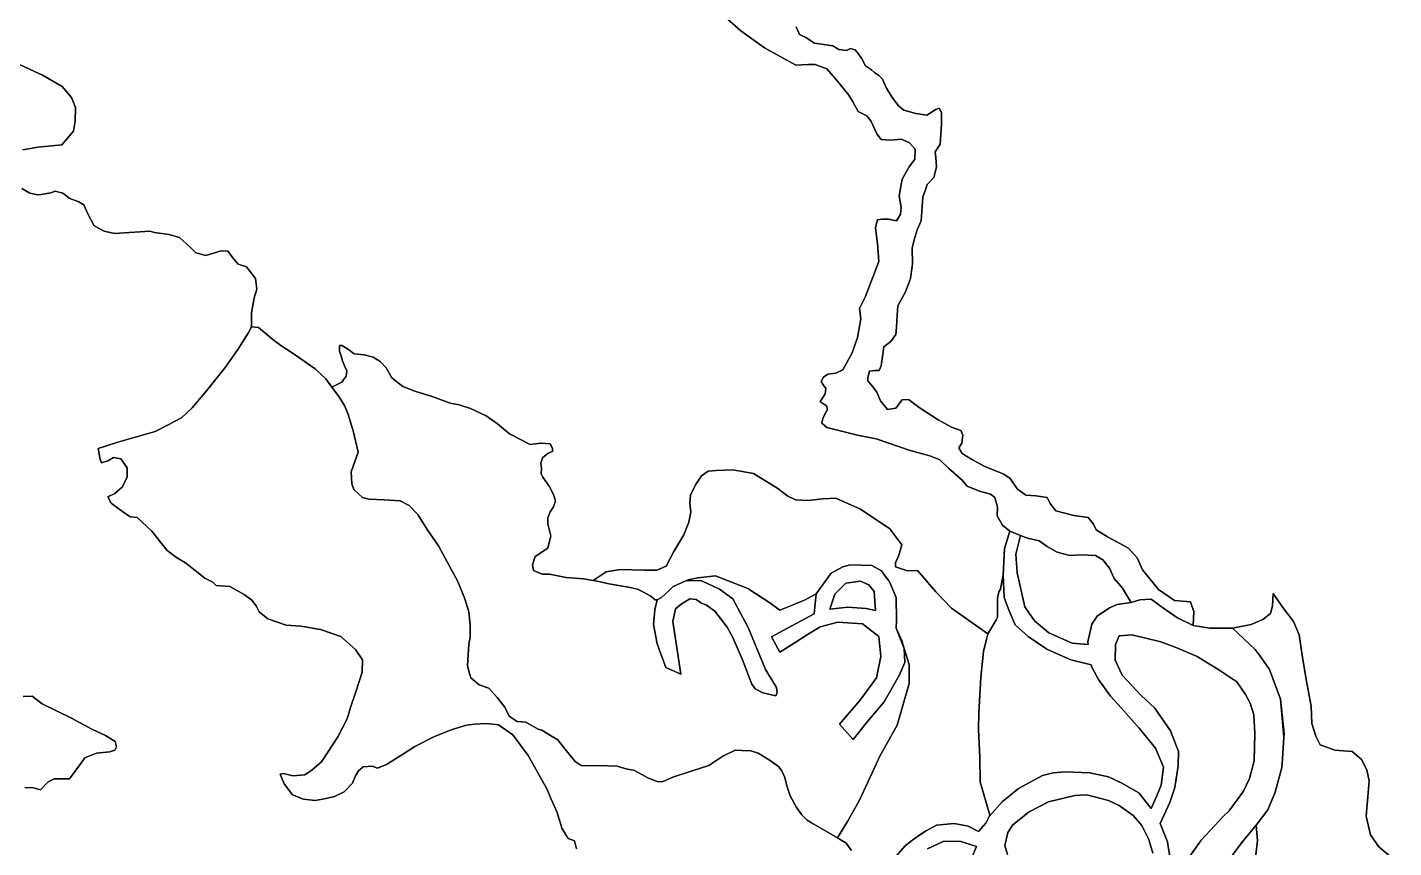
# Model space of a CAD drawing. Header units: inches. Extents: x 288635 to 1232953, y 676945 to 1655780.
# Drawn here: x 368480 to 399313, y 1291463 to 1309973 of the extents above; entities that cross this region are included whole.
import ezdxf

# ---------------------------------------------------------------- set-up
doc = ezdxf.new("R2010")
doc.units = ezdxf.units.IN
doc.header["$MEASUREMENT"] = 0

msp = doc.modelspace()

# ---------------------------------------------------------------- linework, layer by layer
at = {"color": 1}
for points in [[(384264.5232, 1310168.4734), (384584.5638, 1309894.1528), (385117.9649, 1309513.1521), (385824.0863, 1309121.9913), (386093.3268, 1309132.1513), (386260.9672, 1309132.1513), (386525.1277, 1309035.6311), (386763.8882, 1308756.2305), (387017.8887, 1308441.2699), (387099.1688, 1308309.1897), (387231.2491, 1308070.4292), (387424.2895, 1307973.909), (387515.7297, 1307862.1488), (387652.8899, 1307572.5882), (387744.3301, 1307445.5879), (387967.8506, 1307425.2679), (388206.611, 1307450.6679), (388384.4114, 1307364.3078), (388511.4117, 1307222.0675), (388506.3316, 1306998.547), (388379.3314, 1306825.8267), (388221.8511, 1306546.4261), (388150.7309, 1306170.5054), (388196.451, 1305906.3449), (388181.211, 1305759.0246), (388094.8508, 1305606.6243), (387911.9705, 1305647.2643), (387764.6502, 1305647.2643), (387668.13, 1305626.9443), (387622.4099, 1305459.304), (387642.7299, 1305261.1836), (387666.9658, 1305092.8024), (387693.4242, 1304690.6349), (387561.1323, 1304336.0925), (387386.5069, 1303886.3), (387259.5067, 1303627.0078), (387285.965, 1303394.174), (387217.1732, 1302976.1315), (387095.4647, 1302626.8808), (386883.7976, 1302245.88), (386725.0473, 1302166.5049), (386545.1302, 1302150.6298), (386449.88, 1302076.5464), (386396.9633, 1301981.2962), (386434.005, 1301923.0877), (386502.7968, 1301822.5458), (386486.9218, 1301700.8373), (386434.005, 1301621.4621), (386370.5049, 1301520.9202), (386423.4216, 1301494.4619), (386513.3802, 1301436.2534), (386539.8385, 1301346.2949), (386476.3384, 1301245.753), (386434.005, 1301145.2112), (386407.5466, 1301044.6693), (386521.5293, 1300944.521), (387211.8816, 1300769.5021), (387635.2157, 1300690.1269), (388402.5089, 1300425.5431), (388847.0098, 1300303.8345), (389069.2603, 1300213.876), (389265.0523, 1300023.3756), (389571.9696, 1299758.7917), (389688.3865, 1299621.2081), (389963.5537, 1299510.0829), (390217.5542, 1299441.2911), (390312.8044, 1299361.9159), (390375.2462, 1299144.9572), (390368.8962, 1298948.1068), (390483.1964, 1298738.5563), (390650.8347, 1298606.5852), (390596.8629, 1298433.4256), (390528.9145, 1298215.4245), (390503.5144, 1297615.9833), (390440.3529, 1297294.9266), (390401.4062, 1297237.3532), (390369.2328, 1297093.4195), (390372.6195, 1296913.9259), (390374.3128, 1296839.419), (390376.0062, 1296665.0054), (390342.1394, 1296602.3519), (390240.5392, 1296422.8582), (390155.8724, 1296290.7779), (389333.4687, 1296867.3495), (388982.948, 1297233.1102), (388571.4672, 1297710.6312), (388317.4667, 1297715.7112), (388068.5462, 1297796.9914), (388068.5462, 1297893.5116), (388144.7463, 1298061.1519), (388210.7865, 1298294.8324), (387941.5459, 1298660.5931), (387281.1446, 1299097.474), (386722.3435, 1299351.4745), (386427.7029, 1299336.2345), (386102.5822, 1299295.5944), (385818.1017, 1299310.8344), (385640.3013, 1299392.1146), (385416.7809, 1299564.8349), (384863.0598, 1299905.1956), (384400.7788, 1299986.4758), (384024.8581, 1299971.2357), (383841.9777, 1299955.9957), (383694.6574, 1299854.3955), (383573.5839, 1299672.7851), (383446.5836, 1299423.8646), (383431.3436, 1299235.9043), (383451.6636, 1299032.7038), (383411.0235, 1298804.1034), (383294.1833, 1298524.7028), (383070.6628, 1298143.7021), (382892.8625, 1297818.5814), (382684.5821, 1297727.1412), (382389.9415, 1297727.1412), (381861.6204, 1297737.3013), (381541.5798, 1297686.5012), (381251.8784, 1297489.5292), (381031.573, 1297530.5162), (380638.6805, 1297562.5891), (380261.8245, 1297634.753), (380100.9736, 1297634.753), (379902.8532, 1297716.5579), (379877.4531, 1297848.6381), (379938.4133, 1298031.5185), (380227.9738, 1298219.4789), (380294.014, 1298498.8794), (380222.8938, 1298773.2), (380222.8938, 1298905.2803), (380278.7739, 1299037.3605), (380349.8941, 1299154.2008), (380395.6142, 1299286.281), (380349.8941, 1299433.6013), (380253.3739, 1299616.4817), (380116.2136, 1299824.7621), (380075.5735, 1299900.9623), (380080.6535, 1300017.8025), (380070.4935, 1300139.7227), (380106.0536, 1300261.643), (380233.0538, 1300363.2432), (380329.574, 1300403.8833), (380329.574, 1300480.0834), (380278.7739, 1300571.5236), (380065.4135, 1300586.7636), (379826.653, 1300561.3636), (379360.8362, 1300801.3585), (379090.0516, 1301023.6445), (378836.051, 1301206.5249), (378480.4503, 1301374.1652), (378226.4498, 1301455.4454), (378018.1694, 1301491.0054), (377637.1686, 1301633.2457), (377225.6878, 1301765.326), (376956.4473, 1301872.0062), (376707.5268, 1302065.0466), (376580.5265, 1302293.647), (376443.3663, 1302435.8873), (376285.8859, 1302532.4075), (376082.6855, 1302583.2076), (375859.1651, 1302603.5277), (375727.0848, 1302700.0479), (375579.7645, 1302791.488), (375523.8844, 1302791.488), (375523.8844, 1302659.4078), (375559.4445, 1302557.8076), (375589.9246, 1302446.0473), (375635.6446, 1302334.2871), (375691.5248, 1302222.5269), (375676.2847, 1302100.6067), (375579.7645, 1301963.4464), (375353.9089, 1301852.8364), (375215.2603, 1302041.4894), (374976.4998, 1302270.0899), (374453.2587, 1302630.7706), (374203.2758, 1302793.2595), (374020.8282, 1302926.4298), (373692.9709, 1303196.9987), (373540.5706, 1303212.2387), (373535.4838, 1303533.5929), (373596.4439, 1303868.8735), (373662.484, 1304066.9939), (373626.924, 1304305.7544), (373423.7236, 1304569.9149), (373240.8432, 1304630.875), (373144.323, 1304732.4752), (373002.0827, 1304925.5156), (372854.7624, 1304930.5956), (372509.3217, 1304823.9154), (372280.7213, 1304884.8756), (372163.881, 1305006.7958), (371914.9605, 1305230.3162), (371671.1201, 1305296.3564), (371351.6309, 1305340.8132), (371242.5096, 1305373.3174), (370446.4558, 1305320.1472), (370211.5053, 1305370.9473), (369989.2549, 1305491.5975), (369843.2046, 1305764.648), (369754.3044, 1305967.8484), (369640.0042, 1306037.6986), (369436.8038, 1306107.5487), (369278.0535, 1306228.199), (369106.6031, 1306272.6491), (369011.3529, 1306240.899), (368792.1143, 1306202.7705), (368719.2524, 1306190.0989), (368535.102, 1306228.199), (368357.3016, 1306336.1492)], [(385829.1663, 1309980.513), (385905.3664, 1309812.8727), (386050.7681, 1309741.1146), (386245.7271, 1309614.7523), (386657.208, 1309553.7921), (386789.2882, 1309472.512), (386962.0086, 1309452.1919), (387058.5288, 1309497.912), (387160.129, 1309462.352), (387231.2491, 1309386.1518), (387312.5293, 1309264.2316), (387393.8094, 1309106.7513), (387525.8897, 1309015.3111), (387597.0098, 1308954.3509), (387693.53, 1308883.2308), (387779.8902, 1308801.9506), (387871.3304, 1308598.7502), (387993.2506, 1308390.4698), (388145.6509, 1308192.3494), (388262.4912, 1308100.9092), (388526.6517, 1308029.7891), (388775.5722, 1307994.229), (388978.7726, 1308121.2293), (389060.0528, 1308151.7093), (389105.7728, 1308050.1091), (389110.8529, 1307791.0286), (389080.3728, 1307338.9077), (388963.5326, 1307161.1074), (388978.7726, 1307034.1071), (388999.0926, 1306815.6667), (388938.1325, 1306587.0662), (388785.7322, 1306429.5859), (388745.0921, 1306307.6657), (388689.212, 1306145.1053), (388648.5719, 1305606.6243), (388562.2118, 1305403.4238), (388491.0916, 1305174.8234), (388445.3715, 1304986.863), (388453.7809, 1304637.8654), (388445.9007, 1304574.218), (388410.3406, 1304304.9775), (388298.5804, 1304005.2569), (388120.78, 1303690.2963), (388105.54, 1303476.9358), (388090.3, 1303207.6953), (388080.14, 1303040.055), (387963.2997, 1302882.5746), (387810.8994, 1302765.7344), (387780.4194, 1302547.294), (387749.9393, 1302333.9335), (387704.2192, 1302232.3333), (387602.619, 1302227.2533), (387480.6988, 1302212.0133), (387445.1387, 1302069.773), (387450.2187, 1301998.6529), (387531.4989, 1301902.1327), (387651.0908, 1301743.1707), (387735.7576, 1301542.087), (387889.2162, 1301351.5866), (388079.7166, 1301383.3366), (388222.5919, 1301568.5453), (388365.4672, 1301579.1287), (388608.8844, 1301393.92), (389032.2185, 1301113.4611), (389333.8441, 1300954.7108), (389545.5112, 1300875.3356), (389593.1363, 1300769.5021), (389566.6779, 1300589.585), (389503.1778, 1300483.7515), (389571.9696, 1300356.7513), (389810.0951, 1300213.876), (390085.2623, 1300060.4173), (390513.8882, 1299891.0837), (390656.7634, 1299795.8335), (390815.5138, 1299557.708), (391010.2475, 1299418.0077), (391238.8479, 1299405.3077), (391492.8485, 1299367.2076), (391562.6986, 1299227.5073), (391689.6988, 1299062.407), (392096.0997, 1298954.4568), (392419.9503, 1298916.3567), (392540.6006, 1298763.9564), (392597.7507, 1298636.9561), (392851.7512, 1298478.2058), (393328.0021, 1298224.2053), (393524.8525, 1298001.9549), (393645.5028, 1297735.2543), (393783.778, 1297565.4427), (394007.4535, 1297290.7535), (394369.4042, 1297043.103), (394731.3549, 1297011.3529), (394801.2051, 1296795.4525), (394785.5396, 1296478.2197), (394422.2204, 1296660.1189), (394042.5882, 1296916.3706), (393839.3877, 1297068.7709), (393585.3872, 1297056.0709), (393389.402, 1296996.9547), (393353.4001, 1297057.1821), (393195.9198, 1297321.3427), (393002.8794, 1297534.7031), (392901.2792, 1297768.3836), (392748.8789, 1297961.4239), (392586.3186, 1298057.9441), (392256.1179, 1298073.1842), (392002.1174, 1298052.8641), (391717.6368, 1298134.1443), (391494.1164, 1298261.1445), (391311.236, 1298383.0648), (391052.1555, 1298444.0249), (390891.3646, 1298509.1554), (390650.8347, 1298606.5852), (390483.1964, 1298738.5563), (390368.8962, 1298948.1068), (390375.2462, 1299144.9572), (390312.8044, 1299361.9159), (390217.5542, 1299441.2911), (389963.5537, 1299510.0829), (389688.3865, 1299621.2081), (389571.9696, 1299758.7917), (389265.0523, 1300023.3756), (389069.2603, 1300213.876), (388847.0098, 1300303.8345), (388402.5089, 1300425.5431), (387635.2157, 1300690.1269), (387211.8816, 1300769.5021), (386521.5293, 1300944.521), (386407.5466, 1301044.6693), (386434.005, 1301145.2112), (386476.3384, 1301245.753), (386539.8385, 1301346.2949), (386513.3802, 1301436.2534), (386423.4216, 1301494.4619), (386370.5049, 1301520.9202), (386434.005, 1301621.4621), (386486.9218, 1301700.8373), (386502.7968, 1301822.5458), (386434.005, 1301923.0877), (386396.9633, 1301981.2962), (386449.88, 1302076.5464), (386545.1302, 1302150.6298), (386725.0473, 1302166.5049), (386883.7976, 1302245.88), (387095.4647, 1302626.8808), (387217.1732, 1302976.1315), (387285.965, 1303394.174), (387259.5067, 1303627.0078), (387386.5069, 1303886.3), (387561.1323, 1304336.0925), (387693.4242, 1304690.6349), (387666.9658, 1305092.8024), (387642.7299, 1305261.1836), (387622.4099, 1305459.304), (387668.13, 1305626.9443), (387764.6502, 1305647.2643), (387911.9705, 1305647.2643), (388094.8508, 1305606.6243), (388181.211, 1305759.0246), (388196.451, 1305906.3449), (388150.7309, 1306170.5054), (388221.8511, 1306546.4261), (388379.3314, 1306825.8267), (388506.3316, 1306998.547), (388511.4117, 1307222.0675), (388384.4114, 1307364.3078), (388206.611, 1307450.6679), (387967.8506, 1307425.2679), (387744.3301, 1307445.5879), (387652.8899, 1307572.5882), (387515.7297, 1307862.1488), (387424.2895, 1307973.909), (387231.2491, 1308070.4292), (387099.1688, 1308309.1897), (387017.8887, 1308441.2699), (386763.8882, 1308756.2305), (386525.1277, 1309035.6311), (386260.9672, 1309132.1513), (386093.3268, 1309132.1513), (385824.0863, 1309121.9913), (385117.9649, 1309513.1521), (384584.5638, 1309894.1528), (384264.5232, 1310168.4734)], [(399312.9037, 1291200.0366), (398977.6231, 1291485.0251), (398793.2187, 1291753.2497), (398692.6345, 1292172.3505), (398728.6391, 1292606.9666), (398760.3891, 1292972.0923), (398704.8265, 1293218.1553), (398585.7638, 1293456.2808), (398374.1179, 1293630.8214), (397988.5451, 1293664.3495), (397653.2644, 1293781.6977), (397552.6802, 1293982.8661), (397468.86, 1294267.8547), (397452.096, 1294653.4275), (397334.7478, 1295256.9327), (397250.9276, 1295810.1458), (397183.8715, 1296262.7747), (397049.7592, 1296564.5273), (396815.0627, 1296883.0439), (396597.1303, 1297201.5606), (396580.3663, 1296916.572), (396530.0742, 1296748.9317), (396362.4338, 1296614.8194), (396094.2093, 1296497.4712), (395675.1085, 1296413.651), (395167.451, 1296418.2051), (394785.5396, 1296478.2197), (394801.2051, 1296795.4525), (394731.3549, 1297011.3529), (394369.4042, 1297043.103), (394007.4535, 1297290.7535), (393783.778, 1297565.4427), (393645.5028, 1297735.2543), (393524.8525, 1298001.9549), (393328.0021, 1298224.2053), (392851.7512, 1298478.2058), (392597.7507, 1298636.9561), (392540.6006, 1298763.9564), (392419.9503, 1298916.3567), (392096.0997, 1298954.4568), (391689.6988, 1299062.407), (391562.6986, 1299227.5073), (391492.8485, 1299367.2076), (391238.8479, 1299405.3077), (391010.2475, 1299418.0077), (390815.5138, 1299557.708), (390656.7634, 1299795.8335), (390513.8882, 1299891.0837), (390085.2623, 1300060.4173), (389810.0951, 1300213.876), (389571.9696, 1300356.7513), (389503.1778, 1300483.7515), (389566.6779, 1300589.585), (389593.1363, 1300769.5021), (389545.5112, 1300875.3356), (389333.8441, 1300954.7108), (389032.2185, 1301113.4611), (388608.8844, 1301393.92), (388365.4672, 1301579.1287), (388222.5919, 1301568.5453), (388079.7166, 1301383.3366), (387889.2162, 1301351.5866), (387735.7576, 1301542.087), (387651.0908, 1301743.1707), (387531.4989, 1301902.1327), (387450.2187, 1301998.6529), (387445.1387, 1302069.773), (387480.6988, 1302212.0133), (387602.619, 1302227.2533), (387704.2192, 1302232.3333), (387749.9393, 1302333.9335), (387780.4194, 1302547.294), (387810.8994, 1302765.7344), (387963.2997, 1302882.5746), (388080.14, 1303040.055), (388090.3, 1303207.6953), (388105.54, 1303476.9358), (388120.78, 1303690.2963), (388298.5804, 1304005.2569), (388410.3406, 1304304.9775), (388445.9007, 1304574.218), (388453.7809, 1304637.8654), (388445.3715, 1304986.863), (388491.0916, 1305174.8234), (388562.2118, 1305403.4238), (388648.5719, 1305606.6243), (388689.212, 1306145.1053), (388745.0921, 1306307.6657), (388785.7322, 1306429.5859), (388938.1325, 1306587.0662), (388999.0926, 1306815.6667), (388978.7726, 1307034.1071), (388963.5326, 1307161.1074), (389080.3728, 1307338.9077), (389110.8529, 1307791.0286), (389105.7728, 1308050.1091), (389060.0528, 1308151.7093), (388978.7726, 1308121.2293), (388775.5722, 1307994.229), (388526.6517, 1308029.7891), (388262.4912, 1308100.9092), (388145.6509, 1308192.3494), (387993.2506, 1308390.4698), (387871.3304, 1308598.7502), (387779.8902, 1308801.9506), (387693.53, 1308883.2308), (387597.0098, 1308954.3509), (387525.8897, 1309015.3111), (387393.8094, 1309106.7513), (387312.5293, 1309264.2316), (387231.2491, 1309386.1518), (387160.129, 1309462.352), (387058.5288, 1309497.912), (386962.0086, 1309452.1919), (386789.2882, 1309472.512), (386657.208, 1309553.7921), (386245.7271, 1309614.7523), (386050.7681, 1309741.1146), (385905.3664, 1309812.8727), (385829.1663, 1309980.513)], [(368376.3517, 1307206.1009), (368719.2524, 1307269.601), (369259.0034, 1307320.4012), (369519.354, 1307631.5518), (369557.454, 1307853.8022), (369570.1541, 1308164.9528), (369474.9039, 1308387.2033), (369265.3535, 1308641.2038), (368839.9026, 1308882.5043), (368217.6014, 1309168.2548)], [(368217.6014, 1309168.2548), (368839.9026, 1308882.5043), (369265.3535, 1308641.2038), (369474.9039, 1308387.2033), (369570.1541, 1308164.9528), (369557.454, 1307853.8022), (369519.354, 1307631.5518), (369259.0034, 1307320.4012), (368719.2524, 1307269.601), (368376.3517, 1307206.1009)], [(368357.3016, 1306336.1492), (368535.102, 1306228.199), (368719.2524, 1306190.0989), (368792.1143, 1306202.7705), (369011.3529, 1306240.899), (369106.6031, 1306272.6491), (369278.0535, 1306228.199), (369436.8038, 1306107.5487), (369640.0042, 1306037.6986), (369754.3044, 1305967.8484), (369843.2046, 1305764.648), (369989.2549, 1305491.5975), (370211.5053, 1305370.9473), (370446.4558, 1305320.1472), (371242.5096, 1305373.3174), (371351.6309, 1305340.8132), (371671.1201, 1305296.3564), (371914.9605, 1305230.3162), (372163.881, 1305006.7958), (372280.7213, 1304884.8756), (372509.3217, 1304823.9154), (372854.7624, 1304930.5956), (373002.0827, 1304925.5156), (373144.323, 1304732.4752), (373240.8432, 1304630.875), (373423.7236, 1304569.9149), (373626.924, 1304305.7544), (373662.484, 1304066.9939), (373596.4439, 1303868.8735), (373535.4838, 1303533.5929), (373540.5706, 1303212.2387), (373464.3704, 1303069.9984), (373230.6899, 1302704.2377), (373071.075, 1302476.2163), (372946.2094, 1302297.8369), (372524.5685, 1301774.5959), (372199.4479, 1301388.5151), (371955.6074, 1301164.9946), (371645.7268, 1300997.3543), (371366.3262, 1300855.114), (370523.0445, 1300616.3535), (370244.9037, 1300524.6935), (370076.0036, 1300469.0332), (370127.171, 1300219.0109), (370152.2038, 1300143.9126), (370299.5241, 1300194.7127), (370426.5243, 1300265.8328), (370589.0847, 1300235.3528), (370731.3249, 1300037.2324), (370736.405, 1299834.032), (370629.7247, 1299605.4315), (370457.0044, 1299458.1112), (370299.5241, 1299376.8311), (370370.6442, 1299239.6708), (370553.5246, 1299102.5105), (370802.4451, 1298924.7102), (370959.9254, 1298914.5501), (371290.1261, 1298604.6695), (371630.4867, 1298177.9487), (371843.8472, 1298010.3083), (372047.0476, 1297893.4681), (372483.9284, 1297542.9474), (372666.8088, 1297456.5872), (372743.009, 1297380.3871), (373047.8096, 1297354.987), (373372.9302, 1297177.1867), (373545.6506, 1297050.1864), (373647.2508, 1296923.1861), (373708.2109, 1296786.0259), (373906.3313, 1296628.5456), (374317.8121, 1296486.3053), (374653.0928, 1296460.9052), (375095.0537, 1296384.7051), (375557.3346, 1296227.2248), (375882.4552, 1295937.6642), (376039.9356, 1295698.9037), (376034.8556, 1295419.5031), (375902.7753, 1295002.9423), (375775.775, 1294627.0216), (375699.5749, 1294367.941), (375486.2145, 1293961.5402), (375262.694, 1293616.0995), (375115.3737, 1293402.7391), (374907.0933, 1293219.8587), (374739.453, 1293108.0985), (374469.2645, 1293083.3106), (374258.9203, 1293135.6982), (374187.4827, 1293123.792), (374278.8416, 1292902.0439), (374462.9145, 1292657.8598), (374710.565, 1292556.2596), (374977.2655, 1292530.8595), (375223.0845, 1292569.5588), (375410.0143, 1292615.3375), (375631.2624, 1292720.6937), (375816.4151, 1292920.1381), (375887.5353, 1293082.6985), (375953.5754, 1293199.5387), (376060.2556, 1293285.8989), (376258.376, 1293301.1389), (376385.3763, 1293260.4988), (376588.5767, 1293341.779), (376969.5774, 1293580.5395), (377223.5779, 1293743.0998), (377665.5388, 1293971.7002), (378066.8596, 1294129.1806), (378391.9803, 1294230.7808), (378569.7806, 1294251.1008), (378833.9411, 1294261.2608), (379113.3417, 1294235.8608), (379438.4624, 1294012.3403), (379778.823, 1293544.9794), (380200.4639, 1292788.0579), (380302.0641, 1292559.4574), (380439.2244, 1292254.6568), (380538.2846, 1291900.3261), (380684.3349, 1291671.7256), (380830.3851, 1291614.5755), (380874.8352, 1291436.7752)], [(380874.8352, 1291436.7752), (380830.3851, 1291614.5755), (380684.3349, 1291671.7256), (380538.2846, 1291900.3261), (380439.2244, 1292254.6568), (380302.0641, 1292559.4574), (380200.4639, 1292788.0579), (379778.823, 1293544.9794), (379438.4624, 1294012.3403), (379113.3417, 1294235.8608), (378833.9411, 1294261.2608), (378569.7806, 1294251.1008), (378391.9803, 1294230.7808), (378066.8596, 1294129.1806), (377665.5388, 1293971.7002), (377223.5779, 1293743.0998), (376969.5774, 1293580.5395), (376588.5767, 1293341.779), (376385.3763, 1293260.4988), (376258.376, 1293301.1389), (376060.2556, 1293285.8989), (375953.5754, 1293199.5387), (375887.5353, 1293082.6985), (375816.4151, 1292920.1381), (375631.2624, 1292720.6937), (375410.0143, 1292615.3375), (375223.0845, 1292569.5588), (374977.2655, 1292530.8595), (374710.565, 1292556.2596), (374462.9145, 1292657.8598), (374278.8416, 1292902.0439), (374187.4827, 1293123.792), (374258.9203, 1293135.6982), (374469.2645, 1293083.3106), (374739.453, 1293108.0985), (374907.0933, 1293219.8587), (375115.3737, 1293402.7391), (375262.694, 1293616.0995), (375486.2145, 1293961.5402), (375699.5749, 1294367.941), (375775.775, 1294627.0216), (375902.7753, 1295002.9423), (376034.8556, 1295419.5031), (376039.9356, 1295698.9037), (375882.4552, 1295937.6642), (375557.3346, 1296227.2248), (375095.0537, 1296384.7051), (374653.0928, 1296460.9052), (374317.8121, 1296486.3053), (373906.3313, 1296628.5456), (373708.2109, 1296786.0259), (373647.2508, 1296923.1861), (373545.6506, 1297050.1864), (373372.9302, 1297177.1867), (373047.8096, 1297354.987), (372743.009, 1297380.3871), (372666.8088, 1297456.5872), (372483.9284, 1297542.9474), (372047.0476, 1297893.4681), (371843.8472, 1298010.3083), (371630.4867, 1298177.9487), (371290.1261, 1298604.6695), (370959.9254, 1298914.5501), (370802.4451, 1298924.7102), (370553.5246, 1299102.5105), (370370.6442, 1299239.6708), (370299.5241, 1299376.8311), (370457.0044, 1299458.1112), (370629.7247, 1299605.4315), (370736.405, 1299834.032), (370731.3249, 1300037.2324), (370589.0847, 1300235.3528), (370426.5243, 1300265.8328), (370299.5241, 1300194.7127), (370152.2038, 1300143.9126), (370127.171, 1300219.0109), (370076.0036, 1300469.0332), (370244.9037, 1300524.6935), (370523.0445, 1300616.3535), (371366.3262, 1300855.114), (371645.7268, 1300997.3543), (371955.6074, 1301164.9946), (372199.4479, 1301388.5151), (372524.5685, 1301774.5959), (372946.2094, 1302297.8369), (373071.075, 1302476.2163), (373230.6899, 1302704.2377), (373464.3704, 1303069.9984), (373540.5706, 1303212.2387), (373692.9709, 1303196.9987), (374020.8282, 1302926.4298), (374203.2758, 1302793.2595), (374453.2587, 1302630.7706), (374976.4998, 1302270.0899), (375215.2603, 1302041.4894), (375353.9089, 1301852.8364), (375468.1184, 1301697.4366), (375525.1409, 1301619.8486), (375647.0611, 1301421.7282), (375723.2613, 1301238.8478), (375829.9415, 1300868.0071), (375946.7817, 1300390.4861), (375946.7817, 1300390.4861), (375789.3014, 1299943.4452), (375804.5414, 1299674.2047), (375850.2615, 1299542.1244), (376043.3019, 1299364.3241), (376195.7022, 1299323.684), (376536.0629, 1299313.524), (376891.6636, 1299288.1239), (377094.864, 1299181.4437), (377292.9844, 1298978.2433), (377501.6767, 1298641.9387), (377755.2653, 1298272.1219), (378059.3298, 1297713.4919), (378192.1462, 1297469.4803), (378349.6265, 1297078.3195), (378441.0667, 1296783.6789), (378476.6268, 1296494.1183), (378470.8567, 1296214.6561), (378446.1467, 1296047.0774), (378410.5866, 1295574.6365), (378446.1467, 1295447.6362), (378491.8668, 1295295.2359), (378674.7472, 1295137.7556), (378893.1876, 1295061.5555), (379081.148, 1294853.275), (379258.9483, 1294634.8346), (379350.3885, 1294431.6342), (379533.2689, 1294309.714), (379726.3093, 1294294.4739), (380010.8432, 1294139.1469), (380086.99, 1294116.6736), (380320.6705, 1293969.3533), (380447.6707, 1293893.1531), (380610.231, 1293695.0327), (380838.8315, 1293405.4722), (380975.9918, 1293314.032), (381077.592, 1293308.952), (381356.9925, 1293319.112), (381793.8734, 1293298.7919), (382012.3139, 1293237.8318), (382169.7942, 1293212.4318), (382499.9948, 1293029.5514), (382718.4353, 1292948.2712), (382830.1955, 1292953.3512), (383048.6359, 1293054.9515), (383460.1167, 1293187.0317), (383861.4376, 1293319.112), (384171.3182, 1293527.3924), (384455.7987, 1293664.5527), (384600.482, 1293655.9978), (384804.3827, 1293646.8996), (384972.658, 1293599.2745), (385220.3085, 1293443.6992), (385429.8589, 1293297.6489), (385502.8841, 1293196.0487), (385575.9092, 1293049.9984), (385620.3593, 1292856.3231), (385696.5595, 1292634.0726), (385829.9097, 1292383.2471), (385950.56, 1292211.7968), (386080.7352, 1292081.6215), (386176.9176, 1292027.2894), (386760.1866, 1291687.9207), (386960.212, 1291564.0955), (387077.6872, 1291395.8201)], [(387077.6872, 1291395.8201), (386960.212, 1291564.0955), (386760.1866, 1291687.9207), (386986.0807, 1292057.0032), (387250.6645, 1292522.6708), (387548.479, 1293167.517), (387715.1362, 1293528.3734), (388108.1838, 1294228.1897), (388381.2343, 1295167.9916), (388381.2343, 1295593.4425), (388268.3927, 1295958.0077), (388216.134, 1296126.8435), (388089.1337, 1296418.9441), (388095.4838, 1296596.7445), (388089.1337, 1297104.7455), (387958.0623, 1297408.8312), (387930.3834, 1297473.0462), (387840.4774, 1297591.8507), (387752.5831, 1297707.9967), (387537.4597, 1297830.9243), (387045.117, 1297841.8397), (386882.6313, 1297796.8969), (386615.9308, 1297657.1966), (386279.3801, 1297193.6457), (386031.7296, 1297053.9454), (385726.929, 1296926.9451), (385460.2285, 1296825.3449), (385231.628, 1296990.4453), (384736.327, 1297307.9459), (384291.8261, 1297485.7463), (384006.0756, 1297600.0465), (383611.3289, 1297553.9529), (383390.1243, 1297504.7963), (383337.6037, 1297481.4538), (383052.7958, 1297354.8725), (382972.8959, 1297276.8151), (382790.4501, 1297106.0225), (382689.9082, 1297053.1057), (382650.2207, 1297055.7516), (382594.6581, 1297098.085), (382549.6788, 1297140.4184), (382372.4076, 1297235.6686), (382245.4074, 1297293.8771), (382049.6153, 1297344.148), (381601.1909, 1297414.6844), (381376.3562, 1297466.3705), (381251.8784, 1297489.5292), (381541.5798, 1297686.5012), (381861.6204, 1297737.3013), (382389.9415, 1297727.1412), (382684.5821, 1297727.1412), (382892.8625, 1297818.5814), (383070.6628, 1298143.7021), (383294.1833, 1298524.7028), (383411.0235, 1298804.1034), (383451.6636, 1299032.7038), (383431.3436, 1299235.9043), (383446.5836, 1299423.8646), (383573.5839, 1299672.7851), (383694.6574, 1299854.3955), (383841.9777, 1299955.9957), (384024.8581, 1299971.2357), (384400.7788, 1299986.4758), (384863.0598, 1299905.1956), (385416.7809, 1299564.8349), (385640.3013, 1299392.1146), (385818.1017, 1299310.8344), (385818.1017, 1299310.8344), (386102.5822, 1299295.5944), (386427.7029, 1299336.2345), (386722.3435, 1299351.4745), (387281.1446, 1299097.474), (387941.5459, 1298660.5931), (388210.7865, 1298294.8324), (388144.7463, 1298061.1519), (388068.5462, 1297893.5116), (388068.5462, 1297796.9914), (388317.4667, 1297715.7112), (388571.4672, 1297710.6312), (388982.948, 1297233.1102), (389333.4687, 1296867.3495), (390155.8724, 1296290.7779), (390123.699, 1296165.0477), (390060.1989, 1295891.9971), (389996.6987, 1295301.446), (389952.2486, 1294507.6944), (389945.8986, 1294126.6936), (389977.6487, 1293504.3924), (389983.9987, 1292945.5913), (390199.8991, 1292196.2898), (390183.7896, 1292164.0707), (390110.999, 1292018.4894), (389945.8986, 1291827.989), (389710.9482, 1291948.6393), (389393.4475, 1292012.1394), (388999.7467, 1291967.6893), (388762.1655, 1291840.7558), (388684.7861, 1291799.414), (388493.7815, 1291660.5016), (388293.6253, 1291514.9334), (388075.1849, 1291266.0129)], [(388075.1849, 1291266.0129), (388293.6253, 1291514.9334), (388493.7815, 1291660.5016), (388762.1655, 1291840.7558), (388999.7467, 1291967.6893), (389393.4475, 1292012.1394), (389710.9482, 1291948.6393), (389945.8986, 1291827.989), (390110.999, 1292018.4894), (390183.7896, 1292164.0707), (390481.7107, 1292500.2511), (390847.4714, 1292799.9717), (391385.9525, 1293089.5322), (391629.793, 1293150.4924), (391899.0335, 1293170.8124), (392452.7546, 1293155.5724), (392874.3955, 1293064.1322), (393179.1961, 1292921.8919), (393565.2769, 1292698.3715), (393842.6739, 1292348.2147), (393960.671, 1292617.5146), (394067.3512, 1292871.5151), (394118.1513, 1293282.996), (393940.351, 1293704.6368), (393569.5102, 1294161.8377), (393163.1094, 1294619.0386), (392919.2689, 1294878.1192), (392655.1084, 1295259.1199), (392507.7881, 1295518.2004), (392488.0194, 1295587.3908), (392025.8959, 1295699.5286), (391973.559, 1295723.1315), (391486.1448, 1295942.9457), (391068.1023, 1296228.6963), (390771.7684, 1296493.2802), (390639.4764, 1296805.4891), (390523.0595, 1297107.1147), (390503.5144, 1297615.9833), (390528.9145, 1298215.4245), (390596.8629, 1298433.4256), (390650.8347, 1298606.5852), (390891.3646, 1298509.1554), (390787.6434, 1298086.075), (390814.1018, 1297662.7408), (390988.7271, 1296900.7393), (391210.9776, 1296577.947), (391528.4782, 1296313.3631), (391595.4754, 1296283.8843), (392057.646, 1296080.5293), (392057.646, 1296080.5293), (392415.6588, 1296048.6434), (392411.2679, 1296107.4816), (392502.7081, 1296503.7224), (392619.5483, 1296686.6028), (392898.9489, 1296874.5631), (393071.6692, 1296950.7633), (393389.402, 1296996.9547), (393585.3872, 1297056.0709), (393839.3877, 1297068.7709), (394042.5882, 1296916.3706), (394422.2204, 1296660.1189), (394785.5396, 1296478.2197), (395167.451, 1296418.2051), (395675.1085, 1296413.651), (396189.0361, 1295935.4104), (396253.0767, 1295844.4054), (396281.9284, 1295803.4056), (396507.5528, 1295482.7815), (396759.0133, 1294812.2201), (396837.207, 1293954.801), (396805.2567, 1293464.8968), (396792.5414, 1293269.929), (396641.6651, 1292716.7159), (396474.0247, 1292314.3791), (396206.4688, 1291968.8108), (395889.1699, 1291583.3092), (395502.0192, 1291059.4127)], [(396205.5462, 1291300.9171), (396243.6463, 1291624.7678), (396206.4688, 1291968.8108), (396474.0247, 1292314.3791), (396641.6651, 1292716.7159), (396792.5414, 1293269.929), (396805.2567, 1293464.8968), (396837.207, 1293954.801), (396842.8335, 1294041.0746), (396759.0133, 1294812.2201), (396507.5528, 1295482.7815), (396281.9284, 1295803.4056), (396253.0767, 1295844.4054), (396189.0361, 1295935.4104), (395675.1085, 1296413.651), (396094.2093, 1296497.4712), (396362.4338, 1296614.8194), (396530.0742, 1296748.9317), (396580.3663, 1296916.572), (396597.1303, 1297201.5606), (396815.0627, 1296883.0439), (397049.7592, 1296564.5273), (397183.8715, 1296262.7747), (397250.9276, 1295810.1458), (397334.7478, 1295256.9327), (397452.096, 1294653.4275), (397468.86, 1294267.8547), (397552.6802, 1293982.8661), (397653.2644, 1293781.6977), (397988.5451, 1293664.3495), (398374.1179, 1293630.8214), (398585.7638, 1293456.2808), (398704.8265, 1293218.1553), (398760.3891, 1292972.0923), (398728.6391, 1292606.9666), (398692.6345, 1292172.3505), (398793.2187, 1291753.2497), (398977.6231, 1291485.0251), (399312.9037, 1291200.0366)], [(394533.0188, 1291016.0414), (394968.6415, 1291630.6487), (395273.8536, 1291963.2517), (395459.0623, 1292159.0437), (395601.9376, 1292296.6273), (395924.7299, 1292735.8365), (396057.0219, 1293021.5871), (396162.8554, 1293423.7546), (396178.7304, 1294037.5891), (396157.5637, 1294460.9233), (396078.1886, 1294725.5072), (395972.355, 1294916.0076), (395776.563, 1295207.0498), (395369.1038, 1295476.9253), (394882.2695, 1295778.551), (394416.6019, 1295974.343), (394056.7679, 1296106.6349), (393686.3504, 1296196.5935), (393400.5999, 1296265.3853), (393114.8493, 1296244.2185), (393035.4741, 1296048.4265), (393024.8908, 1295693.8841), (393188.9328, 1295355.2168), (393617.5586, 1294894.8409), (393924.4759, 1294614.382), (394279.0183, 1294095.7976), (394458.9353, 1293635.4217), (394447.3002, 1293309.3399), (394372.1518, 1292820.715), (394265.4716, 1292485.4344), (394265.4716, 1292485.4344), (394042.7978, 1292007.4901), (394210.4382, 1291596.0093), (394219.3583, 1291540.1411), (394306.9584, 1290991.488)], [(394306.9584, 1290991.488), (394219.3583, 1291540.1411), (394210.4382, 1291596.0093), (394042.7978, 1292007.4901), (394265.4716, 1292485.4344), (394372.1518, 1292820.715), (394447.3002, 1293309.3399), (394458.9353, 1293635.4217), (394279.0183, 1294095.7976), (393924.4759, 1294614.382), (393617.5586, 1294894.8409), (393188.9328, 1295355.2168), (393024.8908, 1295693.8841), (393035.4741, 1296048.4265), (393114.8493, 1296244.2185), (393400.5999, 1296265.3853), (393686.3504, 1296196.5935), (394056.7679, 1296106.6349), (394416.6019, 1295974.343), (394882.2695, 1295778.551), (395369.1038, 1295476.9253), (395776.563, 1295207.0498), (395972.355, 1294916.0076), (396078.1886, 1294725.5072), (396157.5637, 1294460.9233), (396178.7304, 1294037.5891), (396162.8554, 1293423.7546), (396057.0219, 1293021.5871), (395924.7299, 1292735.8365), (395601.9376, 1292296.6273), (395459.0623, 1292159.0437), (395273.8536, 1291963.2517), (394968.6415, 1291630.6487), (394533.0188, 1291016.0414)], [(368387.1877, 1294871.5844), (368590.3881, 1294877.9344), (368812.6386, 1294706.484), (369479.3899, 1294382.6334), (369936.5908, 1294134.9829), (370247.7414, 1293995.2826), (370463.6419, 1293855.5823), (370489.0419, 1293741.2821), (370450.9419, 1293665.082), (370342.9916, 1293626.9819), (370044.541, 1293595.2318), (369777.8405, 1293493.6316), (369663.5403, 1293334.8813), (369434.2974, 1293013.9417), (369085.6891, 1293017.3807), (368952.3389, 1292947.5305), (368774.5385, 1292769.7302), (368622.1382, 1292814.1803), (368425.2878, 1292820.5303)], [(368425.2878, 1292820.5303), (368622.1382, 1292814.1803), (368774.5385, 1292769.7302), (368952.3389, 1292947.5305), (369085.6891, 1293017.3807), (369434.2974, 1293013.9417), (369663.5403, 1293334.8813), (369777.8405, 1293493.6316), (370044.541, 1293595.2318), (370342.9916, 1293626.9819), (370450.9419, 1293665.082), (370489.0419, 1293741.2821), (370463.6419, 1293855.5823), (370247.7414, 1293995.2826), (369936.5908, 1294134.9829), (369479.3899, 1294382.6334), (368812.6386, 1294706.484), (368590.3881, 1294877.9344), (368387.1877, 1294871.5844)], [(393875.1575, 1291342.0087), (393819.02, 1291540.1411), (393788.7973, 1291646.8094), (393626.237, 1291961.77), (393433.1966, 1292190.3704), (393118.236, 1292413.8909), (392874.3955, 1292530.7311), (392391.7945, 1292657.7314), (392117.474, 1292637.4113), (391523.1128, 1292495.1711), (391086.2319, 1292271.6506), (390715.3912, 1291982.09), (390603.6309, 1291804.2897), (390544.4252, 1291540.1411), (390537.5908, 1291509.6491), (390756.0313, 1290773.0476)], [(390756.0313, 1290773.0476), (390537.5908, 1291509.6491), (390544.4252, 1291540.1411), (390603.6309, 1291804.2897), (390715.3912, 1291982.09), (391086.2319, 1292271.6506), (391523.1128, 1292495.1711), (392117.474, 1292637.4113), (392391.7945, 1292657.7314), (392874.3955, 1292530.7311), (393118.236, 1292413.8909), (393433.1966, 1292190.3704), (393626.237, 1291961.77), (393788.7973, 1291646.8094), (393819.02, 1291540.1411), (393875.1575, 1291342.0087)], [(395502.0192, 1291059.4127), (395889.1699, 1291583.3092), (396206.4688, 1291968.8108), (396243.6463, 1291624.7678), (396205.5462, 1291300.9171)], [(389811.1494, 1291275.9686), (389902.5895, 1291489.329), (389546.9888, 1291601.0893), (389160.9081, 1291611.2493), (388790.0673, 1291438.5289)], [(388790.0673, 1291438.5289), (389160.9081, 1291611.2493), (389546.9888, 1291601.0893), (389902.5895, 1291489.329), (389811.1494, 1291275.9686)]]:
    msp.add_lwpolyline(points, dxfattribs=at)
for points in [[(388268.3927, 1295958.0077), (388381.2343, 1295593.4425), (388381.2343, 1295167.9916), (388108.1838, 1294228.1897), (387715.1362, 1293528.3734), (387548.479, 1293167.517), (387250.6645, 1292522.6708), (386986.0807, 1292057.0032), (386760.1866, 1291687.9207), (386176.9176, 1292027.2894), (386080.7352, 1292081.6215), (385950.56, 1292211.7968), (385829.9097, 1292383.2471), (385696.5595, 1292634.0726), (385620.3593, 1292856.3231), (385575.9092, 1293049.9984), (385502.8841, 1293196.0487), (385429.8589, 1293297.6489), (385220.3085, 1293443.6992), (384972.658, 1293599.2745), (384804.3827, 1293646.8996), (384600.482, 1293655.9978), (384455.7987, 1293664.5527), (384171.3182, 1293527.3924), (383861.4376, 1293319.112), (383460.1167, 1293187.0317), (383048.6359, 1293054.9515), (382830.1955, 1292953.3512), (382718.4353, 1292948.2712), (382499.9948, 1293029.5514), (382169.7942, 1293212.4318), (382012.3139, 1293237.8318), (381793.8734, 1293298.7919), (381356.9925, 1293319.112), (381077.592, 1293308.952), (380975.9918, 1293314.032), (380838.8315, 1293405.4722), (380610.231, 1293695.0327), (380447.6707, 1293893.1531), (380320.6705, 1293969.3533), (380086.99, 1294116.6736), (380010.8432, 1294139.1469), (379726.3093, 1294294.4739), (379533.2689, 1294309.714), (379350.3885, 1294431.6342), (379258.9483, 1294634.8346), (379081.148, 1294853.275), (378893.1876, 1295061.5555), (378674.7472, 1295137.7556), (378491.8668, 1295295.2359), (378446.1467, 1295447.6362), (378410.5866, 1295574.6365), (378446.1467, 1296047.0774), (378470.8567, 1296214.6561), (378476.6268, 1296494.1183), (378441.0667, 1296783.6789), (378349.6265, 1297078.3195), (378192.1462, 1297469.4803), (378059.3298, 1297713.4919), (377755.2653, 1298272.1219), (377501.6767, 1298641.9387), (377292.9844, 1298978.2433), (377094.864, 1299181.4437), (376891.6636, 1299288.1239), (376536.0629, 1299313.524), (376195.7022, 1299323.684), (376043.3019, 1299364.3241), (375850.2615, 1299542.1244), (375804.5414, 1299674.2047), (375789.3014, 1299943.4452), (375946.7817, 1300390.4861), (375829.9415, 1300868.0071), (375723.2613, 1301238.8478), (375647.0611, 1301421.7282), (375525.1409, 1301619.8486), (375468.1184, 1301697.4366), (375353.9089, 1301852.8364), (375579.7645, 1301963.4464), (375676.2847, 1302100.6067), (375691.5248, 1302222.5269), (375635.6446, 1302334.2871), (375589.9246, 1302446.0473), (375559.4445, 1302557.8076), (375523.8844, 1302659.4078), (375523.8844, 1302791.488), (375579.7645, 1302791.488), (375727.0848, 1302700.0479), (375859.1651, 1302603.5277), (376082.6855, 1302583.2076), (376285.8859, 1302532.4075), (376443.3663, 1302435.8873), (376580.5265, 1302293.647), (376707.5268, 1302065.0466), (376956.4473, 1301872.0062), (377225.6878, 1301765.326), (377637.1686, 1301633.2457), (378018.1694, 1301491.0054), (378226.4498, 1301455.4454), (378480.4503, 1301374.1652), (378836.051, 1301206.5249), (379090.0516, 1301023.6445), (379360.8362, 1300801.3585), (379826.653, 1300561.3636), (380065.4135, 1300586.7636), (380278.7739, 1300571.5236), (380329.574, 1300480.0834), (380329.574, 1300403.8833), (380233.0538, 1300363.2432), (380106.0536, 1300261.643), (380070.4935, 1300139.7227), (380080.6535, 1300017.8025), (380075.5735, 1299900.9623), (380116.2136, 1299824.7621), (380253.3739, 1299616.4817), (380349.8941, 1299433.6013), (380395.6142, 1299286.281), (380349.8941, 1299154.2008), (380278.7739, 1299037.3605), (380222.8938, 1298905.2803), (380222.8938, 1298773.2), (380294.014, 1298498.8794), (380227.9738, 1298219.4789), (379938.4133, 1298031.5185), (379877.4531, 1297848.6381), (379902.8532, 1297716.5579), (380100.9736, 1297634.753), (380261.8245, 1297634.753), (380638.6805, 1297562.5891), (381031.573, 1297530.5162), (381251.8784, 1297489.5292), (381376.3562, 1297466.3705), (381601.1909, 1297414.6844), (382049.6153, 1297344.148), (382245.4074, 1297293.8771), (382372.4076, 1297235.6686), (382549.6788, 1297140.4184), (382594.6581, 1297098.085), (382650.2207, 1297055.7516), (382689.9082, 1297053.1057), (382640.0606, 1296832.2311), (382609.5806, 1296496.9505), (382690.8608, 1296065.1496), (382731.4608, 1295955.8419), (382888.9811, 1295531.7485), (383229.3418, 1295379.3482), (383145.1253, 1295926.756), (383114.9976, 1296122.586), (383046.4615, 1296568.0706), (383107.4216, 1296852.5512), (383234.4218, 1296954.1514), (383427.4622, 1297081.1516), (383574.7825, 1297060.8316), (383681.4627, 1296984.6314), (383808.463, 1296933.8313), (383991.3434, 1296796.6711), (384270.7439, 1296441.0704), (384402.8242, 1296207.3899), (384621.2646, 1295699.3889), (384829.545, 1295155.8278), (384900.6652, 1295049.1476), (385078.2582, 1294953.3509), (385368.0261, 1294886.5872), (385403.5862, 1294972.9474), (385388.3461, 1295079.6276), (385139.4256, 1295486.0284), (384743.1849, 1296430.9103), (384397.7442, 1297081.1516), (384098.0236, 1297294.5121), (383844.0231, 1297416.4323), (383676.3827, 1297492.6325), (383337.6037, 1297481.4538), (383390.1243, 1297504.7963), (383611.3289, 1297553.9529), (384006.0756, 1297600.0465), (384291.8261, 1297485.7463), (384736.327, 1297307.9459), (385231.628, 1296990.4453), (385460.2285, 1296825.3449), (385726.929, 1296926.9451), (386031.7296, 1297053.9454), (386279.3801, 1297193.6457), (386236.7078, 1296740.791), (385538.5281, 1296362.3041), (385271.5059, 1296217.5499), (385464.5463, 1295872.1092), (385784.0454, 1296077.8883), (386063.9875, 1296258.19), (386373.8681, 1296446.1504), (386770.1089, 1296547.7506), (387328.91, 1296512.1905), (387694.6708, 1296227.7099), (387740.3909, 1295775.589), (387638.7906, 1295292.9881), (387262.8699, 1294784.987), (386810.749, 1294251.586), (387115.5496, 1293901.0653), (387435.5902, 1294312.5461), (387816.591, 1294754.507), (388156.9517, 1295348.8682), (388278.8719, 1295638.4287), (388268.3927, 1295958.0077)], [(391717.6368, 1298134.1443), (392002.1174, 1298052.8641), (392256.1179, 1298073.1842), (392586.3186, 1298057.9441), (392748.8789, 1297961.4239), (392901.2792, 1297768.3836), (393002.8794, 1297534.7031), (393195.9198, 1297321.3427), (393353.4001, 1297057.1821), (393389.402, 1296996.9547), (393071.6692, 1296950.7633), (392898.9489, 1296874.5631), (392619.5483, 1296686.6028), (392502.7081, 1296503.7224), (392411.2679, 1296107.4816), (392415.6588, 1296048.6434), (392057.646, 1296080.5293), (391595.4754, 1296283.8843), (391528.4782, 1296313.3631), (391210.9776, 1296577.947), (390988.7271, 1296900.7393), (390814.1018, 1297662.7408), (390787.6434, 1298086.075), (390891.3646, 1298509.1554), (391052.1555, 1298444.0249), (391311.236, 1298383.0648), (391494.1164, 1298261.1445), (391717.6368, 1298134.1443)], [(387840.4774, 1297591.8507), (387930.3834, 1297473.0462), (387958.0623, 1297408.8312), (388089.1337, 1297104.7455), (388095.4838, 1296596.7445), (388089.1337, 1296418.9441), (388268.3927, 1295958.0077), (388278.8719, 1295638.4287), (388156.9517, 1295348.8682), (387816.591, 1294754.507), (387435.5902, 1294312.5461), (387115.5496, 1293901.0653), (386810.749, 1294251.586), (387262.8699, 1294784.987), (387638.7906, 1295292.9881), (387740.3909, 1295775.589), (387694.6708, 1296227.7099), (387328.91, 1296512.1905), (386770.1089, 1296547.7506), (386373.8681, 1296446.1504), (386063.9875, 1296258.19), (385784.0454, 1296077.8883), (385464.5463, 1295872.1092), (385271.5059, 1296217.5499), (385538.5281, 1296362.3041), (386236.7078, 1296740.791), (386279.3801, 1297193.6457), (386615.9308, 1297657.1966), (386882.6313, 1297796.8969), (387045.117, 1297841.8397), (387537.4597, 1297830.9243), (387752.5831, 1297707.9967), (387840.4774, 1297591.8507)], [(384397.7442, 1297081.1516), (384743.1849, 1296430.9103), (385139.4256, 1295486.0284), (385388.3461, 1295079.6276), (385403.5862, 1294972.9474), (385368.0261, 1294886.5872), (385078.2582, 1294953.3509), (384900.6652, 1295049.1476), (384829.545, 1295155.8278), (384621.2646, 1295699.3889), (384402.8242, 1296207.3899), (384270.7439, 1296441.0704), (383991.3434, 1296796.6711), (383808.463, 1296933.8313), (383681.4627, 1296984.6314), (383574.7825, 1297060.8316), (383427.4622, 1297081.1516), (383234.4218, 1296954.1514), (383107.4216, 1296852.5512), (383046.4615, 1296568.0706), (383114.9976, 1296122.586), (383145.1253, 1295926.756), (383229.3418, 1295379.3482), (382888.9811, 1295531.7485), (382731.4608, 1295955.8419), (382690.8608, 1296065.1496), (382609.5806, 1296496.9505), (382640.0606, 1296832.2311), (382689.9082, 1297053.1057), (382790.4501, 1297106.0225), (382972.8959, 1297276.8151), (383052.7958, 1297354.8725), (383337.6037, 1297481.4538), (383676.3827, 1297492.6325), (383844.0231, 1297416.4323), (384098.0236, 1297294.5121), (384397.7442, 1297081.1516)], [(386704.0688, 1297182.7518), (386592.3086, 1296847.4712), (386998.7094, 1296893.1913), (387410.1902, 1296862.7112), (387618.4706, 1296816.9911), (387593.0706, 1297243.712), (387466.0703, 1297396.1123), (387278.1099, 1297477.3924), (386952.9893, 1297431.6723), (386704.0688, 1297182.7518)], [(387593.0706, 1297243.712), (387618.4706, 1296816.9911), (387410.1902, 1296862.7112), (386998.7094, 1296893.1913), (386592.3086, 1296847.4712), (386704.0688, 1297182.7518), (386952.9893, 1297431.6723), (387278.1099, 1297477.3924), (387466.0703, 1297396.1123), (387593.0706, 1297243.712)], [(394118.1513, 1293282.996), (394067.3512, 1292871.5151), (393960.671, 1292617.5146), (393842.6739, 1292348.2147), (393565.2769, 1292698.3715), (393179.1961, 1292921.8919), (392874.3955, 1293064.1322), (392452.7546, 1293155.5724), (391899.0335, 1293170.8124), (391629.793, 1293150.4924), (391385.9525, 1293089.5322), (390847.4714, 1292799.9717), (390481.7107, 1292500.2511), (390183.7896, 1292164.0707), (390199.8991, 1292196.2898), (389983.9987, 1292945.5913), (389977.6487, 1293504.3924), (389945.8986, 1294126.6936), (389952.2486, 1294507.6944), (389996.6987, 1295301.446), (390060.1989, 1295891.9971), (390123.699, 1296165.0477), (390155.8724, 1296290.7779), (390240.5392, 1296422.8582), (390342.1394, 1296602.3519), (390376.0062, 1296665.0054), (390374.3128, 1296839.419), (390372.6195, 1296913.9259), (390369.2328, 1297093.4195), (390401.4062, 1297237.3532), (390440.3529, 1297294.9266), (390503.5144, 1297615.9833), (390523.0595, 1297107.1147), (390639.4764, 1296805.4891), (390771.7684, 1296493.2802), (391068.1023, 1296228.6963), (391486.1448, 1295942.9457), (391973.559, 1295723.1315), (392025.8959, 1295699.5286), (392488.0194, 1295587.3908), (392507.7881, 1295518.2004), (392655.1084, 1295259.1199), (392919.2689, 1294878.1192), (393163.1094, 1294619.0386), (393569.5102, 1294161.8377), (393940.351, 1293704.6368), (394118.1513, 1293282.996)], [(388268.3927, 1295958.0077), (388089.1337, 1296418.9441), (388216.134, 1296126.8435), (388268.3927, 1295958.0077)], [(396842.8335, 1294041.0746), (396837.207, 1293954.801), (396759.0133, 1294812.2201), (396842.8335, 1294041.0746)], [(388762.1655, 1291840.7558), (388493.7815, 1291660.5016), (388684.7861, 1291799.414), (388762.1655, 1291840.7558)]]:
    msp.add_lwpolyline(points, close=True, dxfattribs=at)

doc.saveas('drawing.dxf')
